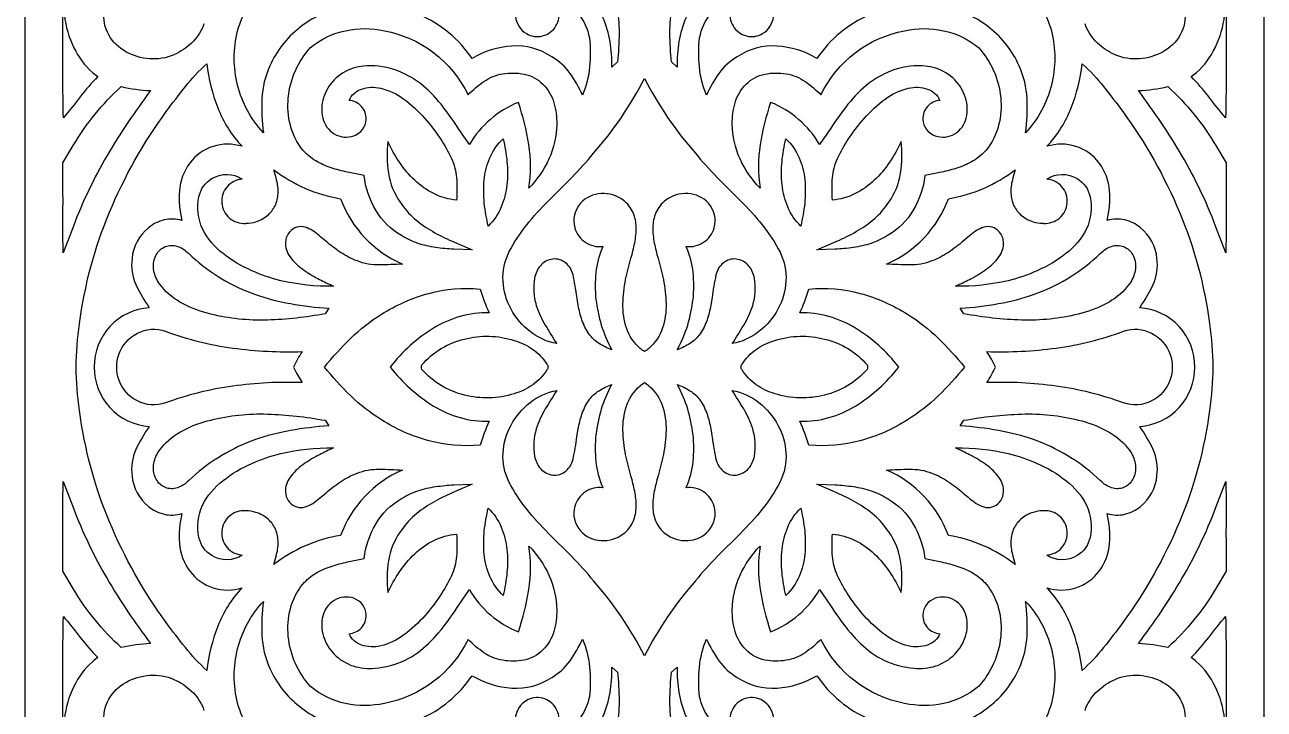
# Model space of a CAD drawing. Extents: x 11.9 to 27.5, y 4 to 35.4.
# Drawn here: x 11.88 to 27.49, y 15.38 to 23.99 of the extents above; entities that cross this region are included whole.
import ezdxf

# ---------------------------------------------------------------- set-up
doc = ezdxf.new("R2010")
doc.units = 0
doc.header["$LTSCALE"] = 100
doc.layers.add('LAYER_1', color=1, linetype='CONTINUOUS')

msp = doc.modelspace()

# ---------------------------------------------------------------- linework, layer by layer
at = {"layer": 'LAYER_1', "color": 7}
for points in [[(19.685039, 35.358809), (16.696171, 35.357384, 0.002512), (13.707322, 35.338104, -0.001607), (11.878332, 35.324782), (11.877191, 19.685039), (11.878332, 4.045297, -0.001607), (13.707322, 4.031975, 0.002512), (16.696171, 4.012695), (19.685039, 4.01127), (22.673907, 4.012695, 0.002512), (25.662757, 4.031975, -0.001607), (27.491747, 4.045297), (27.492887, 19.685039), (27.491747, 35.324782, -0.001607), (25.662757, 35.338104, 0.002512), (22.673907, 35.357384), (19.685039, 35.358809)], [(16.408883, 23.919846, -0.237116), (17.461688, 23.113492, -0.044019), (17.660975, 23.280846, -0.115877), (17.899345, 23.376792, -0.092855), (18.169795, 23.373265, -0.153792), (18.404394, 23.246317, -0.125469), (18.543145, 23.012698, -0.079967), (18.578751, 22.740877, -0.10543), (18.481581, 22.306746, -0.087189), (18.229253, 21.938441, 0.075753), (18.226412, 22.485414, 0.042473), (18.096036, 23.018281, 0.165346), (17.478144, 22.486197), (17.423527, 22.566349, 0.011436), (17.206084, 22.88362, 0.043711), (16.964328, 23.165214, 0.078259), (16.668236, 23.37488, 0.093899), (16.287786, 23.476363, 0.098145), (16.01624, 23.448286, 0.121309), (15.77466, 23.300037, 0.121244), (15.640979, 23.076927, 0.136274), (15.631433, 22.820466, 0.196943), (15.775011, 22.622195, 0.224562), (16.02104, 22.596236, 0.311931), (16.177366, 22.805006, 0.196375), (16.118424, 22.967544, 0.196375), (15.962643, 23.042546, -0.210522), (16.119588, 23.184673, -0.139656), (16.36098, 23.196563, -0.101982), (16.653013, 23.058246, -0.055464), (16.917108, 22.815085, -0.0381), (17.129651, 22.533473, -0.041328), (17.267027, 22.279805, -0.084506), (17.319281, 22.037645, -0.027231), (17.317109, 21.787592, -0.092755), (17.029627, 21.868349, -0.074576), (16.789824, 22.036639, -0.054584), (16.597186, 22.264363, -0.041115), (16.451199, 22.52342, 0.067905), (16.459329, 22.126316, 0.114843), (16.606749, 21.760949, 0.069653), (16.788698, 21.552485, 0.048306), (17.012669, 21.394161, 0.025764), (17.260442, 21.268971), (17.513799, 21.159905), (17.283602, 21.168195, -0.024047), (17.053369, 21.190369, -0.043365), (16.830408, 21.242664, -0.061855), (16.62203, 21.341315, -0.131706), (16.298489, 21.661673, -0.103943), (16.151852, 22.095166), (15.943297, 22.138395, -0.027051), (15.736137, 22.194149, -0.054165), (15.543671, 22.281125, -0.07912), (15.379194, 22.418022, -0.105732), (15.22327, 22.729765, -0.088716), (15.197049, 23.076809, -0.163621), (15.478323, 23.708267, -0.123541), (15.918331, 23.920581, -0.106558), (16.408883, 23.919846)], [(22.961196, 23.919846, -0.106558), (23.451748, 23.920581, -0.123541), (23.891755, 23.708267, -0.163621), (24.173029, 23.076809, -0.088716), (24.146808, 22.729765, -0.105732), (23.990884, 22.418022, -0.07912), (23.826408, 22.281125, -0.054165), (23.633942, 22.194149, -0.027051), (23.426782, 22.138395), (23.218226, 22.095166, -0.103943), (23.07159, 21.661673, -0.131706), (22.748049, 21.341315, -0.061855), (22.539671, 21.242664, -0.043365), (22.31671, 21.190369, -0.024047), (22.086476, 21.168195), (21.856279, 21.159905), (22.109636, 21.268971, 0.025764), (22.35741, 21.394161, 0.048306), (22.581381, 21.552485, 0.069653), (22.76333, 21.760949, 0.114843), (22.91075, 22.126316, 0.067905), (22.91888, 22.52342, -0.041115), (22.772892, 22.264363, -0.054584), (22.580254, 22.036639, -0.074576), (22.340452, 21.868349, -0.092755), (22.05297, 21.787592, -0.027231), (22.050798, 22.037645, -0.084506), (22.103052, 22.279805, -0.041328), (22.240428, 22.533473, -0.0381), (22.452971, 22.815085, -0.055464), (22.717066, 23.058246, -0.101982), (23.009099, 23.196563, -0.139656), (23.250491, 23.184673, -0.210522), (23.407436, 23.042546, 0.196375), (23.251655, 22.967544, 0.196375), (23.192712, 22.805006, 0.311931), (23.349038, 22.596236, 0.224562), (23.595068, 22.622195, 0.196943), (23.738646, 22.820466, 0.136274), (23.7291, 23.076927, 0.121244), (23.595419, 23.300037, 0.121309), (23.353838, 23.448286, 0.098145), (23.082292, 23.476363, 0.093899), (22.701843, 23.37488, 0.078259), (22.405751, 23.165214, 0.043711), (22.163995, 22.88362, 0.011436), (21.946552, 22.566349), (21.891934, 22.486197, 0.165346), (21.274043, 23.018281, 0.042473), (21.143667, 22.485414, 0.075753), (21.140826, 21.938441, -0.087189), (20.888498, 22.306746, -0.10543), (20.791328, 22.740877, -0.079967), (20.826934, 23.012698, -0.125469), (20.965685, 23.246317, -0.153792), (21.200284, 23.373265, -0.092855), (21.470734, 23.376792, -0.115877), (21.709104, 23.280846, -0.044019), (21.908391, 23.113492, -0.237116), (22.961196, 23.919846)], [(12.525849, 19.685039, -0.038725), (12.565966, 20.231305, -0.066298), (12.944851, 21.634784, -0.059434), (13.659912, 22.901912, -0.011207), (13.900291, 23.215707, -0.036576), (14.168879, 23.504523, 0.063312), (14.309296, 22.948, 0.095596), (14.613981, 22.464648, 0.152946), (14.250818, 22.463766, 0.163172), (13.956124, 22.253068, 0.143716), (13.825013, 21.905087, 0.082261), (13.856995, 21.529778, 0.136337), (13.633275, 21.537761, 0.112015), (13.436627, 21.439367, 0.203039), (13.228133, 21.053332, 0.137004), (13.277338, 20.724367, 0.052649), (13.446062, 20.432402, 0.192032), (12.949286, 20.195274, 0.190819), (12.750534, 19.685039, 0.190819), (12.949286, 19.174805, 0.192032), (13.446062, 18.937676, 0.052649), (13.277338, 18.645711, 0.137004), (13.228133, 18.316747, 0.203039), (13.436627, 17.930712, 0.112015), (13.633275, 17.832317, 0.136337), (13.856995, 17.840301, 0.082261), (13.825013, 17.464991, 0.143716), (13.956124, 17.117011, 0.163172), (14.250818, 16.906313, 0.152946), (14.613981, 16.905431, 0.095596), (14.309296, 16.422079, 0.063312), (14.168879, 15.865556, -0.036576), (13.900291, 16.154372, -0.011207), (13.659912, 16.468166, -0.059434), (12.944851, 17.735294, -0.066298), (12.565966, 19.138774, -0.038725), (12.525849, 19.685039)], [(26.619545, 19.685039, 0.190819), (26.420793, 20.195274, 0.192032), (25.924016, 20.432402, 0.052649), (26.09274, 20.724367, 0.137004), (26.141946, 21.053332, 0.203039), (25.933452, 21.439367, 0.112015), (25.736804, 21.537761, 0.136337), (25.513084, 21.529778, 0.082261), (25.545066, 21.905087, 0.143716), (25.413955, 22.253068, 0.163172), (25.119261, 22.463766, 0.152946), (24.756098, 22.464648, 0.095596), (25.060783, 22.948, 0.063312), (25.201199, 23.504523, -0.036576), (25.469788, 23.215707, -0.011207), (25.710166, 22.901912, -0.059434), (26.425228, 21.634784, -0.066298), (26.804112, 20.231305, -0.038725), (26.84423, 19.685039, -0.038725), (26.804112, 19.138774, -0.066298), (26.425228, 17.735294, -0.059434), (25.710166, 16.468166, -0.011207), (25.469788, 16.154372, -0.036576), (25.201199, 15.865556, 0.063312), (25.060783, 16.422079, 0.095596), (24.756098, 16.905431, 0.152946), (25.119261, 16.906313, 0.163172), (25.413955, 17.117011, 0.143716), (25.545066, 17.464991, 0.082261), (25.513084, 17.840301, 0.136337), (25.736804, 17.832317, 0.112015), (25.933452, 17.930712, 0.203039), (26.141946, 18.316747, 0.137004), (26.09274, 18.645711, 0.052649), (25.924016, 18.937676, 0.192032), (26.420793, 19.174805, 0.190819), (26.619545, 19.685039)], [(19.685039, 19.879176, -0.03174), (19.629102, 19.919444, -0.128742), (19.458145, 20.178014, -0.085911), (19.413113, 20.480179, -0.046692), (19.447391, 20.785999, -0.020458), (19.514365, 21.055537, 0.021974), (19.561429, 21.246181, 0.053359), (19.580212, 21.443729, 0.097886), (19.54176, 21.629831, 0.129014), (19.417118, 21.786136, 0.176249), (19.140272, 21.86886, 0.200533), (18.878029, 21.747551, 0.258196), (18.807765, 21.438366, 0.177957), (18.940371, 21.255946, 0.177957), (19.159778, 21.203776), (19.154582, 21.191978, 0.073119), (19.072765, 20.875739, 0.055918), (19.073448, 20.537739, 0.095575), (19.267232, 19.909621), (19.271087, 19.902573, -0.04485), (19.111913, 19.982258, -0.103815), (18.983887, 20.103965, -0.068644), (18.897517, 20.277, -0.03838), (18.850377, 20.463847), (18.820133, 20.656277, 0.022742), (18.784454, 20.846062, 0.173755), (18.692237, 20.994402, 0.211531), (18.530029, 21.044481, 0.180278), (18.372796, 20.961107, 0.128372), (18.300584, 20.806277, 0.11979), (18.321867, 20.460926, 0.055221), (18.435543, 20.212868, 0.00797), (18.579535, 19.980152, -0.122797), (18.243107, 20.131233, -0.104468), (18.004204, 20.414772, -0.109644), (17.902314, 20.768397, -0.133456), (17.976924, 21.129736, -0.052446), (18.20103, 21.474159, -0.025961), (18.476488, 21.779315), (18.768696, 22.071762, 0.026924), (19.043051, 22.378057, 0.062174), (19.685039, 23.320119, 0.062174), (20.327027, 22.378057, 0.026924), (20.601383, 22.071762), (20.893591, 21.779315, -0.025961), (21.169049, 21.474159, -0.052446), (21.393155, 21.129736, -0.133456), (21.467765, 20.768397, -0.109644), (21.365874, 20.414772, -0.104468), (21.126972, 20.131233, -0.122797), (20.790544, 19.980152, 0.00797), (20.934536, 20.212868, 0.055221), (21.048212, 20.460926, 0.11979), (21.069495, 20.806277, 0.128372), (20.997282, 20.961107, 0.180278), (20.84005, 21.044481, 0.211531), (20.677842, 20.994402, 0.173755), (20.585625, 20.846062, 0.018749), (20.53554, 20.559878), (20.519702, 20.463847, -0.03838), (20.472562, 20.277, -0.068644), (20.386191, 20.103965, -0.103815), (20.258166, 19.982258, -0.04485), (20.098991, 19.902573), (20.102846, 19.909621, 0.095575), (20.296631, 20.537739, 0.055918), (20.297314, 20.875739, 0.073119), (20.215497, 21.191978), (20.2103, 21.203776, 0.177957), (20.429708, 21.255946, 0.177957), (20.562313, 21.438366, 0.258196), (20.492049, 21.747551, 0.200533), (20.229807, 21.86886, 0.176249), (19.952961, 21.786136, 0.129014), (19.828319, 21.629831, 0.097886), (19.789867, 21.443729, 0.053359), (19.80865, 21.246181, 0.021974), (19.855714, 21.055537, -0.020458), (19.922688, 20.785999, -0.046692), (19.956966, 20.480179, -0.085911), (19.911934, 20.178014, -0.128742), (19.740977, 19.919444, -0.03174), (19.685039, 19.879176)], [(13.462438, 23.165212, 0.030356), (12.914404, 22.347589, 0.041286), (12.488874, 21.461176), (12.361806, 21.124887), (12.358617, 21.381588), (12.358405, 21.668223, 0.006003), (12.357129, 21.954897), (12.357452, 21.983461), (12.358238, 22.255681), (12.487999, 22.474462, -0.074863), (13.091781, 23.21654, 0.040427), (13.462438, 23.165212)], [(25.907641, 23.165212, 0.040427), (26.278297, 23.21654, -0.074863), (26.88208, 22.474462), (27.011841, 22.255681), (27.012626, 21.983461), (27.01295, 21.954897, 0.003929), (27.012162, 21.524878), (27.011461, 21.381588), (27.008272, 21.124887), (26.881205, 21.461176, 0.041286), (26.455675, 22.347589, 0.030356), (25.907641, 23.165212)], [(17.903655, 22.56025, -0.035853), (17.952368, 22.274238, -0.051084), (17.951603, 21.980365, -0.073971), (17.880238, 21.701479, -0.096499), (17.717151, 21.460427, -0.034268), (17.666895, 21.747707, -0.051562), (17.665677, 22.041929, -0.076675), (17.736822, 22.320356, -0.09981), (17.903655, 22.56025)], [(21.466424, 22.56025, -0.09981), (21.633257, 22.320356, -0.076675), (21.704402, 22.041929, -0.051562), (21.703184, 21.747707, -0.034268), (21.652928, 21.460427, -0.096499), (21.489841, 21.701479, -0.073971), (21.418476, 21.980365, -0.051084), (21.41771, 22.274238, -0.035853), (21.466424, 22.56025)], [(15.85638, 21.804894, 0.204737), (16.634176, 20.98163, -0.009024), (16.345017, 20.970659, -0.099006), (16.06291, 21.020811, -0.054172), (15.855542, 21.129671, -0.027013), (15.668087, 21.270941, 0.032076), (15.504266, 21.401625, 0.076523), (15.408261, 21.445711, 0.13246), (15.306336, 21.446689, 0.280192), (15.165044, 21.285033, 0.187462), (15.205914, 21.094309, 0.088735), (15.356381, 20.934221, 0.040026), (15.54847, 20.810111, 0.016885), (15.714205, 20.727322), (15.76474, 20.703833, -0.064232), (15.103824, 20.772852, -0.044653), (14.738419, 20.897971, -0.063291), (14.37474, 21.114368, -0.113509), (14.117556, 21.424431, -0.167207), (14.071638, 21.83055, -0.213479), (14.233884, 22.057737, -0.294319), (14.617141, 22.052209, 0.199588), (14.426118, 21.955564, 0.199588), (14.35938, 21.752154, 0.199588), (14.456025, 21.561131, 0.199588), (14.659435, 21.494393), (14.665386, 21.494909, 0.082211), (14.788278, 21.514435, 0.104695), (14.946383, 21.603162, 0.11295), (15.038577, 21.733689, 0.096124), (15.069362, 21.892409, 0.075483), (15.043236, 22.065713), (15.014023, 22.170003, 0.124635), (15.85638, 21.804894)], [(23.513699, 21.804894, 0.124635), (24.356056, 22.170003), (24.326843, 22.065713, 0.075483), (24.300717, 21.892409, 0.096124), (24.331501, 21.733689, 0.11295), (24.423696, 21.603162, 0.104695), (24.5818, 21.514435, 0.082211), (24.704692, 21.494909), (24.710643, 21.494393, 0.199588), (24.914054, 21.561131, 0.199588), (25.010699, 21.752154, 0.199588), (24.943961, 21.955564, 0.199588), (24.752938, 22.052209, -0.294319), (25.136194, 22.057737, -0.213479), (25.298441, 21.83055, -0.167207), (25.252523, 21.424431, -0.113509), (24.995339, 21.114368, -0.063291), (24.63166, 20.897971, -0.044653), (24.266255, 20.772852, -0.064232), (23.605339, 20.703833), (23.655874, 20.727322, 0.016885), (23.821608, 20.810111, 0.040026), (24.013698, 20.934221, 0.088735), (24.164165, 21.094309, 0.187462), (24.205034, 21.285033, 0.280192), (24.063743, 21.446689, 0.13246), (23.961818, 21.445711, 0.076523), (23.865813, 21.401625, 0.032806), (23.778335, 21.336134), (23.701991, 21.270941, -0.027013), (23.514536, 21.129671, -0.054172), (23.307168, 21.020811, -0.099006), (23.025062, 20.970659, -0.009024), (22.735903, 20.98163, 0.204737), (23.513699, 21.804894)], [(13.923801, 21.131297), (13.94367, 21.113146, 0.09908), (14.728841, 20.61832, 0.041448), (15.164184, 20.495443, 0.027867), (15.645068, 20.429738), (15.706359, 20.424861), (15.663652, 20.35551), (15.614935, 20.347328, -0.038055), (14.888785, 20.27547, -0.068267), (14.176224, 20.363254, -0.06383), (13.832631, 20.503983, -0.10824), (13.575515, 20.732349, -0.108394), (13.502518, 20.898209, -0.151723), (13.524504, 21.079409, -0.174751), (13.631345, 21.19322, -0.179796), (13.780626, 21.210943, -0.125816), (13.923801, 21.131297)], [(25.446277, 21.131297, -0.125816), (25.589453, 21.210943, -0.179796), (25.738734, 21.19322, -0.174751), (25.845575, 21.079409, -0.151723), (25.867561, 20.898209, -0.108394), (25.794563, 20.732349, -0.10824), (25.537448, 20.503983, -0.06383), (25.193855, 20.363254, -0.068267), (24.481294, 20.27547, -0.038055), (23.755144, 20.347328), (23.706427, 20.35551), (23.663719, 20.424861), (23.725011, 20.429738, 0.027867), (24.205895, 20.495443, 0.041448), (24.641238, 20.61832, 0.09908), (25.426409, 21.113146), (25.446277, 21.131297)], [(15.651409, 19.685039, -0.025771), (15.984584, 20.04714, -0.056289), (16.371268, 20.349241, -0.076788), (16.966484, 20.612687, -0.090044), (17.613712, 20.667786, 0.038678), (17.728906, 20.367265, 0.078554), (17.362103, 20.321943, 0.064831), (17.027654, 20.176046, 0.090671), (16.480753, 19.685039, 0.090671), (17.027654, 19.194033, 0.064831), (17.362103, 19.048135, 0.078554), (17.728906, 19.002814, 0.038678), (17.613712, 18.702292, -0.090044), (16.966484, 18.757391, -0.076788), (16.371268, 19.020838, -0.056289), (15.984584, 19.322938, -0.025771), (15.651409, 19.685039)], [(22.889326, 19.685039, 0.090671), (22.342424, 20.176046, 0.064831), (22.007976, 20.321943, 0.078554), (21.641173, 20.367265, 0.038678), (21.756367, 20.667786, -0.090044), (22.403595, 20.612687, -0.076788), (22.99881, 20.349241, -0.056289), (23.385494, 20.04714, -0.025771), (23.71867, 19.685039, -0.025771), (23.385494, 19.322938, -0.056289), (22.99881, 19.020838, -0.076788), (22.403595, 18.757391, -0.090044), (21.756367, 18.702292, 0.038678), (21.641173, 19.002814, 0.078554), (22.007976, 19.048135, 0.064831), (22.342424, 19.194033, 0.090671), (22.889326, 19.685039)], [(13.035738, 19.685039, -0.085443), (13.062003, 19.843017, -0.195958), (13.295868, 20.110969, -0.211409), (13.649333, 20.136486, 0.054748), (14.497269, 19.924612, 0.042607), (15.371358, 19.880239, 0.025756), (15.261358, 19.685039, 0.028063), (15.313774, 19.586147), (15.371358, 19.489839, 0.042607), (14.497269, 19.445466, 0.054748), (13.649333, 19.233593, -0.211409), (13.295868, 19.25911, -0.195958), (13.062003, 19.527062, -0.085443), (13.035738, 19.685039)], [(24.108721, 19.685039, 0.028063), (24.056305, 19.783931), (23.998721, 19.880239, 0.042607), (24.87281, 19.924612, 0.054748), (25.720745, 20.136486, -0.211409), (26.074211, 20.110969, -0.195958), (26.308075, 19.843017, -0.085443), (26.334341, 19.685039, -0.085443), (26.308075, 19.527062, -0.195958), (26.074211, 19.25911, -0.211409), (25.720745, 19.233593, 0.054748), (24.87281, 19.445466, 0.042607), (23.998721, 19.489839, 0.025756), (24.108721, 19.685039)], [(16.876764, 19.685039, -0.08419), (16.880627, 19.71411, -0.153744), (17.415356, 20.037504, -0.140377), (18.042357, 20.020901, -0.081332), (18.276466, 19.908254, -0.097928), (18.456505, 19.721554, -0.137309), (18.470136, 19.685039, -0.137309), (18.456505, 19.648524, -0.097928), (18.276466, 19.461825, -0.081332), (18.042357, 19.349178, -0.140377), (17.415356, 19.332575, -0.153744), (16.880627, 19.655969, -0.08419), (16.876764, 19.685039)], [(20.899943, 19.685039, -0.137309), (20.913574, 19.721554, -0.097928), (21.093612, 19.908254, -0.081332), (21.327722, 20.020901, -0.140377), (21.954723, 20.037504, -0.153744), (22.489451, 19.71411, -0.08419), (22.493315, 19.685039, -0.08419), (22.489451, 19.655969, -0.153744), (21.954723, 19.332575, -0.140377), (21.327722, 19.349178, -0.081332), (21.093612, 19.461825, -0.097928), (20.913574, 19.648524, -0.137309), (20.899943, 19.685039)], [(19.685039, 16.04996, 0.062174), (19.043051, 16.992022, 0.026924), (18.768696, 17.298317), (18.476488, 17.590764, -0.025961), (18.20103, 17.89592, -0.052446), (17.976924, 18.240343, -0.133456), (17.902314, 18.601682, -0.109644), (18.004204, 18.955307, -0.104468), (18.243107, 19.238846, -0.122797), (18.579535, 19.389927, 0.00797), (18.435543, 19.157211, 0.055221), (18.321867, 18.909152, 0.11979), (18.300584, 18.563801, 0.128372), (18.372796, 18.408972, 0.180278), (18.530029, 18.325598, 0.211531), (18.692237, 18.375677, 0.173755), (18.784454, 18.524017, 0.018749), (18.834539, 18.810201), (18.850377, 18.906232, -0.03838), (18.897517, 19.093078, -0.068644), (18.983887, 19.266113, -0.103815), (19.111913, 19.387821, -0.04485), (19.271087, 19.467506), (19.267232, 19.460458, 0.095575), (19.073448, 18.83234, 0.055918), (19.072765, 18.49434, 0.073119), (19.154582, 18.178101), (19.159778, 18.166303, 0.177957), (18.940371, 18.114133, 0.177957), (18.807765, 17.931713, 0.258196), (18.878029, 17.622528, 0.200533), (19.140272, 17.501219, 0.176249), (19.417118, 17.583942, 0.129014), (19.54176, 17.740248, 0.097886), (19.580212, 17.926349, 0.053359), (19.561429, 18.123897, 0.021974), (19.514365, 18.314542, -0.020458), (19.447391, 18.58408, -0.046692), (19.413113, 18.8899, -0.085911), (19.458145, 19.192065, -0.128742), (19.629102, 19.450634, -0.03174), (19.685039, 19.490903, -0.03174), (19.740977, 19.450634, -0.128742), (19.911934, 19.192065, -0.085911), (19.956966, 18.8899, -0.046692), (19.922688, 18.58408, -0.020458), (19.855714, 18.314542, 0.021974), (19.80865, 18.123897, 0.053359), (19.789867, 17.926349, 0.097886), (19.828319, 17.740248, 0.129014), (19.952961, 17.583942, 0.176249), (20.229807, 17.501219, 0.200533), (20.492049, 17.622528, 0.258196), (20.562313, 17.931713, 0.177957), (20.429708, 18.114133, 0.177957), (20.2103, 18.166303), (20.215497, 18.178101, 0.073119), (20.297314, 18.49434, 0.055918), (20.296631, 18.83234, 0.095575), (20.102846, 19.460458), (20.098991, 19.467506, -0.04485), (20.258166, 19.387821, -0.103815), (20.386191, 19.266113, -0.068644), (20.472562, 19.093078, -0.03838), (20.519702, 18.906232), (20.549945, 18.713802, 0.022742), (20.585625, 18.524017, 0.173755), (20.677842, 18.375677, 0.211531), (20.84005, 18.325598, 0.180278), (20.997282, 18.408972, 0.128372), (21.069495, 18.563801, 0.11979), (21.048212, 18.909152, 0.055221), (20.934536, 19.157211, 0.00797), (20.790544, 19.389927, -0.122797), (21.126972, 19.238846, -0.104468), (21.365874, 18.955307, -0.109644), (21.467765, 18.601682, -0.133456), (21.393155, 18.240343, -0.052446), (21.169049, 17.89592, -0.025961), (20.893591, 17.590764), (20.601383, 17.298317, 0.026924), (20.327027, 16.992022, 0.062174), (19.685039, 16.04996)], [(13.923801, 18.238782, -0.125816), (13.780626, 18.159135, -0.179796), (13.631345, 18.176858, -0.174751), (13.524504, 18.29067, -0.151723), (13.502518, 18.471869, -0.108394), (13.575515, 18.63773, -0.10824), (13.832631, 18.866096, -0.06383), (14.176224, 19.006824, -0.068267), (14.888785, 19.094609, -0.038055), (15.614935, 19.022751), (15.663652, 19.014568), (15.706359, 18.945217), (15.645068, 18.940341, 0.027867), (15.164184, 18.874636, 0.041448), (14.728841, 18.751759, 0.09908), (13.94367, 18.256933), (13.923801, 18.238782)], [(25.446277, 18.238782), (25.426409, 18.256933, 0.09908), (24.641238, 18.751759, 0.041448), (24.205895, 18.874636, 0.027867), (23.725011, 18.940341), (23.663719, 18.945217), (23.706427, 19.014568), (23.755144, 19.022751, -0.038055), (24.481294, 19.094609, -0.068267), (25.193855, 19.006824, -0.06383), (25.537448, 18.866096, -0.10824), (25.794563, 18.63773, -0.108394), (25.867561, 18.471869, -0.151723), (25.845575, 18.29067, -0.174751), (25.738734, 18.176858, -0.179796), (25.589453, 18.159135, -0.125816), (25.446277, 18.238782)], [(15.85638, 17.565185, 0.124635), (15.014023, 17.200076), (15.043236, 17.304366, 0.075483), (15.069362, 17.47767, 0.096124), (15.038577, 17.636389, 0.11295), (14.946383, 17.766917, 0.104695), (14.788278, 17.855644, 0.082211), (14.665386, 17.87517), (14.659435, 17.875685, 0.199588), (14.456025, 17.808948, 0.199588), (14.35938, 17.617925, 0.199588), (14.426118, 17.414514, 0.199588), (14.617141, 17.31787, -0.294319), (14.233884, 17.312342, -0.213479), (14.071638, 17.539528, -0.167207), (14.117556, 17.945647, -0.113509), (14.37474, 18.255711, -0.063291), (14.738419, 18.472107, -0.044653), (15.103824, 18.597227, -0.064232), (15.76474, 18.666245), (15.714205, 18.642757, 0.016885), (15.54847, 18.559968, 0.040026), (15.356381, 18.435858, 0.088735), (15.205914, 18.275769, 0.187462), (15.165044, 18.085045, 0.280192), (15.306336, 17.923389, 0.13246), (15.408261, 17.924368, 0.076523), (15.504266, 17.968454, 0.032806), (15.591743, 18.033945), (15.668087, 18.099138, -0.027013), (15.855542, 18.240408, -0.054172), (16.06291, 18.349268, -0.099006), (16.345017, 18.39942, -0.009024), (16.634176, 18.388449, 0.204737), (15.85638, 17.565185)], [(23.513699, 17.565185, 0.204737), (22.735903, 18.388449, -0.009024), (23.025062, 18.39942, -0.099006), (23.307168, 18.349268, -0.054172), (23.514536, 18.240408, -0.027013), (23.701991, 18.099138, 0.032076), (23.865813, 17.968454, 0.076523), (23.961818, 17.924368, 0.13246), (24.063743, 17.923389, 0.280192), (24.205034, 18.085045, 0.187462), (24.164165, 18.275769, 0.088735), (24.013698, 18.435858, 0.040026), (23.821608, 18.559968, 0.016885), (23.655874, 18.642757), (23.605339, 18.666245, -0.064232), (24.266255, 18.597227, -0.044653), (24.63166, 18.472107, -0.063291), (24.995339, 18.255711, -0.113509), (25.252523, 17.945647, -0.167207), (25.298441, 17.539528, -0.213479), (25.136194, 17.312342, -0.294319), (24.752938, 17.31787, 0.199588), (24.943961, 17.414514, 0.199588), (25.010699, 17.617925, 0.199588), (24.914054, 17.808948, 0.199588), (24.710643, 17.875685), (24.704692, 17.87517, 0.082211), (24.5818, 17.855644, 0.104695), (24.423696, 17.766917, 0.11295), (24.331501, 17.636389, 0.096124), (24.300717, 17.47767, 0.075483), (24.326843, 17.304366), (24.356056, 17.200076, 0.124635), (23.513699, 17.565185)], [(13.462438, 16.204867, 0.040427), (13.091781, 16.153539, -0.074863), (12.487999, 16.895616), (12.358238, 17.114397), (12.357452, 17.386618), (12.357129, 17.415182, 0.003929), (12.357917, 17.845201), (12.358617, 17.988491), (12.361806, 18.245192), (12.488874, 17.908903, 0.041286), (12.914404, 17.02249, 0.030356), (13.462438, 16.204867)], [(16.408883, 15.450232, -0.106558), (15.918331, 15.449498, -0.123541), (15.478323, 15.661812, -0.163621), (15.197049, 16.29327, -0.088716), (15.22327, 16.640314, -0.105732), (15.379194, 16.952057, -0.07912), (15.543671, 17.088953, -0.054165), (15.736137, 17.17593, -0.027051), (15.943297, 17.231684), (16.151852, 17.274912, -0.103943), (16.298489, 17.708406, -0.131706), (16.62203, 18.028763, -0.061855), (16.830408, 18.127415, -0.043365), (17.053369, 18.17971, -0.024047), (17.283602, 18.201884), (17.513799, 18.210173), (17.260442, 18.101108, 0.025764), (17.012669, 17.975917, 0.048306), (16.788698, 17.817594, 0.069653), (16.606749, 17.60913, 0.114843), (16.459329, 17.243763, 0.067905), (16.451199, 16.846659, -0.041115), (16.597186, 17.105716, -0.054584), (16.789824, 17.33344, -0.074576), (17.029627, 17.50173, -0.092755), (17.317109, 17.582487, -0.027231), (17.319281, 17.332434, -0.084506), (17.267027, 17.090273, -0.041328), (17.129651, 16.836605, -0.0381), (16.917108, 16.554994, -0.055464), (16.653013, 16.311833, -0.101982), (16.36098, 16.173516, -0.139656), (16.119588, 16.185406, -0.210522), (15.962643, 16.327532, 0.196375), (16.118424, 16.402534, 0.196375), (16.177366, 16.565073, 0.311931), (16.02104, 16.773843, 0.224562), (15.775011, 16.747884, 0.196943), (15.631433, 16.549613, 0.136274), (15.640979, 16.293152, 0.121244), (15.77466, 16.070042, 0.121309), (16.01624, 15.921792, 0.098145), (16.287786, 15.893716, 0.093899), (16.668236, 15.995199, 0.078259), (16.964328, 16.204864, 0.043711), (17.206084, 16.486459, 0.011436), (17.423527, 16.803729), (17.478144, 16.883881, 0.165346), (18.096036, 16.351797, 0.042473), (18.226412, 16.884665, 0.075753), (18.229253, 17.431638, -0.087189), (18.481581, 17.063332, -0.10543), (18.578751, 16.629202, -0.079967), (18.543145, 16.357381, -0.125469), (18.404394, 16.123761, -0.153792), (18.169795, 15.996813, -0.092855), (17.899345, 15.993287, -0.115877), (17.660975, 16.089233, -0.044019), (17.461688, 16.256586, -0.237116), (16.408883, 15.450232)], [(22.961196, 15.450232, -0.237116), (21.908391, 16.256586, -0.044019), (21.709104, 16.089233, -0.115877), (21.470734, 15.993287, -0.092855), (21.200284, 15.996813, -0.153792), (20.965685, 16.123761, -0.125469), (20.826934, 16.357381, -0.079967), (20.791328, 16.629202, -0.10543), (20.888498, 17.063332, -0.087189), (21.140826, 17.431638, 0.075753), (21.143667, 16.884665, 0.042473), (21.274043, 16.351797, 0.165346), (21.891934, 16.883881), (21.946552, 16.803729, 0.011436), (22.163995, 16.486459, 0.043711), (22.405751, 16.204864, 0.078259), (22.701843, 15.995199, 0.093899), (23.082292, 15.893716, 0.098145), (23.353838, 15.921792, 0.121309), (23.595419, 16.070042, 0.121244), (23.7291, 16.293152, 0.136274), (23.738646, 16.549613, 0.196943), (23.595068, 16.747884, 0.224562), (23.349038, 16.773843, 0.311931), (23.192712, 16.565073, 0.196375), (23.251655, 16.402534, 0.196375), (23.407436, 16.327532, -0.210522), (23.250491, 16.185406, -0.139656), (23.009099, 16.173516, -0.101982), (22.717066, 16.311833, -0.055464), (22.452971, 16.554994, -0.0381), (22.240428, 16.836605, -0.041328), (22.103052, 17.090273, -0.084506), (22.050798, 17.332434, -0.027231), (22.05297, 17.582487, -0.092755), (22.340452, 17.50173, -0.074576), (22.580254, 17.33344, -0.054584), (22.772892, 17.105716, -0.041115), (22.91888, 16.846659, 0.067905), (22.91075, 17.243763, 0.114843), (22.76333, 17.60913, 0.069653), (22.581381, 17.817594, 0.048306), (22.35741, 17.975917, 0.025764), (22.109636, 18.101108), (21.856279, 18.210173), (22.086476, 18.201884, -0.024047), (22.31671, 18.17971, -0.043365), (22.539671, 18.127415, -0.061855), (22.748049, 18.028763, -0.131706), (23.07159, 17.708406, -0.103943), (23.218226, 17.274912), (23.426782, 17.231684, -0.027051), (23.633942, 17.17593, -0.054165), (23.826408, 17.088953, -0.07912), (23.990884, 16.952057, -0.105732), (24.146808, 16.640314, -0.088716), (24.173029, 16.29327, -0.163621), (23.891755, 15.661812, -0.123541), (23.451748, 15.449498, -0.106558), (22.961196, 15.450232)], [(25.907641, 16.204867, 0.030356), (26.455675, 17.02249, 0.041286), (26.881205, 17.908903), (27.008272, 18.245192), (27.011461, 17.988491), (27.011673, 17.701855, 0.006003), (27.01295, 17.415182), (27.012626, 17.386618), (27.011841, 17.114397), (26.88208, 16.895616, -0.074863), (26.278297, 16.153539, 0.040427), (25.907641, 16.204867)], [(17.903655, 16.809828, -0.09981), (17.736822, 17.049723, -0.076675), (17.665677, 17.32815, -0.051562), (17.666895, 17.622372, -0.034268), (17.717151, 17.909652, -0.096499), (17.880238, 17.6686, -0.073971), (17.951603, 17.389714, -0.051084), (17.952368, 17.095841, -0.035853), (17.903655, 16.809828)], [(21.466424, 16.809828, -0.035853), (21.41771, 17.095841, -0.051084), (21.418476, 17.389714, -0.073971), (21.489841, 17.6686, -0.096499), (21.652928, 17.909652, -0.034268), (21.703184, 17.622372, -0.051562), (21.704402, 17.32815, -0.076675), (21.633257, 17.049723, -0.09981), (21.466424, 16.809828)]]:
    msp.add_lwpolyline(points, format="xyb", close=True, dxfattribs=at)
for points in [[(12.377148, 24.115604, 0.091135), (12.496161, 23.705499, 0.099306), (12.728597, 23.395251), (12.728597, 23.395251, 0.027974), (12.798312, 23.342312, 0.03046), (12.576007, 23.087926, -0.01107), (12.363398, 22.824725, -0.004421), (12.357058, 23.345827), (12.351808, 26.019238)], [(27.018271, 26.019238), (27.013021, 23.345827, -0.004421), (27.00668, 22.824725, -0.01107), (26.794072, 23.087926, 0.03046), (26.571766, 23.342312, 0.027974), (26.641481, 23.395251), (26.641481, 23.395251, 0.099306), (26.873918, 23.705499, 0.091135), (26.99293, 24.115604, 0.134817)], [(15.886986, 24.206655, 0.127334), (15.336535, 23.956236, 0.11814), (14.963871, 23.478663, 0.094593), (14.865819, 23.063438, 0.044273), (14.884724, 22.634695, -0.128992), (14.558931, 23.234171, -0.123067), (14.557559, 23.917104, -0.11973), (14.905882, 24.518539, -0.110628)], [(24.464196, 24.518539, -0.11973), (24.812519, 23.917104, -0.123067), (24.811148, 23.234171, -0.128992), (24.485354, 22.634695, 0.044273), (24.504259, 23.063438, 0.094593), (24.406208, 23.478663, 0.11814), (24.033543, 23.956236, 0.127334), (23.483093, 24.206655, 0.057617)], [(19.313855, 24.303386, -0.060436), (19.363227, 23.980514, -0.030446), (19.352317, 23.610673), (19.346708, 23.528424), (19.272263, 23.461815), (19.273406, 23.549178, 0.051415), (19.23572, 23.859068, 0.063884), (19.127298, 24.160541, 0.096383)], [(20.24278, 24.160541, 0.063884), (20.134358, 23.859068, 0.051415), (20.096672, 23.549178), (20.097816, 23.461815), (20.023371, 23.528424), (20.017762, 23.610673, -0.030446), (20.006852, 23.980514, -0.060436), (20.056224, 24.303386, -0.078287)], [(14.134144, 24.008017, -0.113827), (14.001323, 23.787749, -0.085701), (13.791649, 23.63422, -0.12514), (13.4879, 23.564411, -0.110695), (13.185494, 23.636934, -0.130837), (12.956809, 23.832319, -0.162005), (12.874223, 24.131094, -0.115151)], [(18.846899, 24.136961, -0.131593), (18.990156, 23.831296, -0.054218), (18.994026, 23.464803, -0.076389), (18.903565, 23.110358, 0.048326), (18.746546, 23.382424, 0.107413), (18.516061, 23.591898, 0.167062), (18.015126, 23.725947, 0.120875), (17.513016, 23.571132, 0.143998), (16.847715, 24.120064, 0.090209)], [(18.059468, 24.094045, 0.226376), (18.196516, 23.883537, 0.198122), (18.401925, 23.85453, 0.199588), (18.569181, 23.979654, 0.199588), (18.598974, 24.186396, 0.105688)], [(22.522364, 24.120064, 0.143998), (21.857063, 23.571132, 0.120875), (21.354953, 23.725947, 0.167062), (20.854018, 23.591898, 0.107413), (20.623533, 23.382424, 0.048326), (20.466513, 23.110358, -0.076389), (20.376053, 23.464803, -0.054218), (20.379922, 23.831296, -0.131593), (20.523179, 24.136961, -0.212418)], [(20.771104, 24.186396, 0.199588), (20.800898, 23.979654, 0.199588), (20.968153, 23.85453, 0.198122), (21.173563, 23.883537, 0.226376), (21.31061, 24.094045, 0.188359)], [(26.495856, 24.131094, -0.162005), (26.41327, 23.832319, -0.130837), (26.184585, 23.636934, -0.110695), (25.882179, 23.564411, -0.12514), (25.578429, 23.63422, -0.085701), (25.368756, 23.787749, -0.113827), (25.235935, 24.008017, -0.119477)], [(14.905882, 14.85154, -0.11973), (14.557559, 15.452975, -0.123067), (14.558931, 16.135908, -0.128992), (14.884724, 16.735384, 0.044273), (14.865819, 16.306641, 0.094593), (14.963871, 15.891415, 0.11814), (15.336535, 15.413842, 0.127334), (15.886986, 15.163424, 0.057617)], [(23.483093, 15.163424, 0.127334), (24.033543, 15.413842, 0.11814), (24.406208, 15.891415, 0.094593), (24.504259, 16.306641, 0.044273), (24.485354, 16.735384, -0.128992), (24.811148, 16.135908, -0.123067), (24.812519, 15.452975, -0.11973), (24.464196, 14.85154, -0.110628)], [(12.351808, 13.350841), (12.357058, 16.024252, -0.004421), (12.363398, 16.545354, -0.01107), (12.576007, 16.282152, 0.03046), (12.798312, 16.027767, 0.027974), (12.728597, 15.974828), (12.728597, 15.974828, 0.099306), (12.496161, 15.664579, 0.091135), (12.377148, 15.254474, 0.134817)], [(26.99293, 15.254474, 0.091135), (26.873918, 15.664579, 0.099306), (26.641481, 15.974828), (26.641481, 15.974828, 0.027974), (26.571766, 16.027767, 0.03046), (26.794072, 16.282152, -0.01107), (27.00668, 16.545354, -0.004421), (27.013021, 16.024252), (27.018271, 13.350841)], [(16.847715, 15.250015, 0.143998), (17.513016, 15.798947, 0.120875), (18.015126, 15.644131, 0.167062), (18.516061, 15.778181, 0.107413), (18.746546, 15.987655, 0.048326), (18.903565, 16.259721, -0.076389), (18.994026, 15.905276, -0.054218), (18.990156, 15.538782, -0.131593), (18.846899, 15.233118, -0.212418)], [(20.523179, 15.233118, -0.131593), (20.379922, 15.538782, -0.054218), (20.376053, 15.905276, -0.076389), (20.466513, 16.259721, 0.048326), (20.623533, 15.987655, 0.107413), (20.854018, 15.778181, 0.167062), (21.354953, 15.644131, 0.120875), (21.857063, 15.798947, 0.143998), (22.522364, 15.250015, 0.090209)], [(12.874223, 15.238985, -0.162005), (12.956809, 15.53776, -0.130837), (13.185494, 15.733144, -0.110695), (13.4879, 15.805668, -0.12514), (13.791649, 15.735859, -0.085701), (14.001323, 15.58233, -0.113827), (14.134144, 15.362062, -0.119477)], [(19.127298, 15.209538, 0.063884), (19.23572, 15.511011, 0.051415), (19.273406, 15.820901), (19.272263, 15.908263), (19.346708, 15.841655), (19.352317, 15.759405, -0.030446), (19.363227, 15.389565, -0.060436), (19.313855, 15.066693, -0.078287)], [(20.056224, 15.066693, -0.060436), (20.006852, 15.389565, -0.030446), (20.017762, 15.759405), (20.023371, 15.841655), (20.097816, 15.908263), (20.096672, 15.820901, 0.051415), (20.134358, 15.511011, 0.063884), (20.24278, 15.209538, 0.096383)], [(25.235935, 15.362062, -0.113827), (25.368756, 15.58233, -0.085701), (25.578429, 15.735859, -0.12514), (25.882179, 15.805668, -0.110695), (26.184585, 15.733144, -0.130837), (26.41327, 15.53776, -0.162005), (26.495856, 15.238985, -0.115151)], [(18.598974, 15.183682, 0.199588), (18.569181, 15.390425, 0.199588), (18.401925, 15.515549, 0.198122), (18.196516, 15.486542, 0.226376), (18.059468, 15.276033, 0.188359)], [(21.31061, 15.276033, 0.226376), (21.173563, 15.486542, 0.198122), (20.968153, 15.515549, 0.199588), (20.800898, 15.390425, 0.199588), (20.771104, 15.183682, 0.105688)]]:
    msp.add_lwpolyline(points, format="xyb", dxfattribs=at)

doc.saveas('drawing.dxf')
